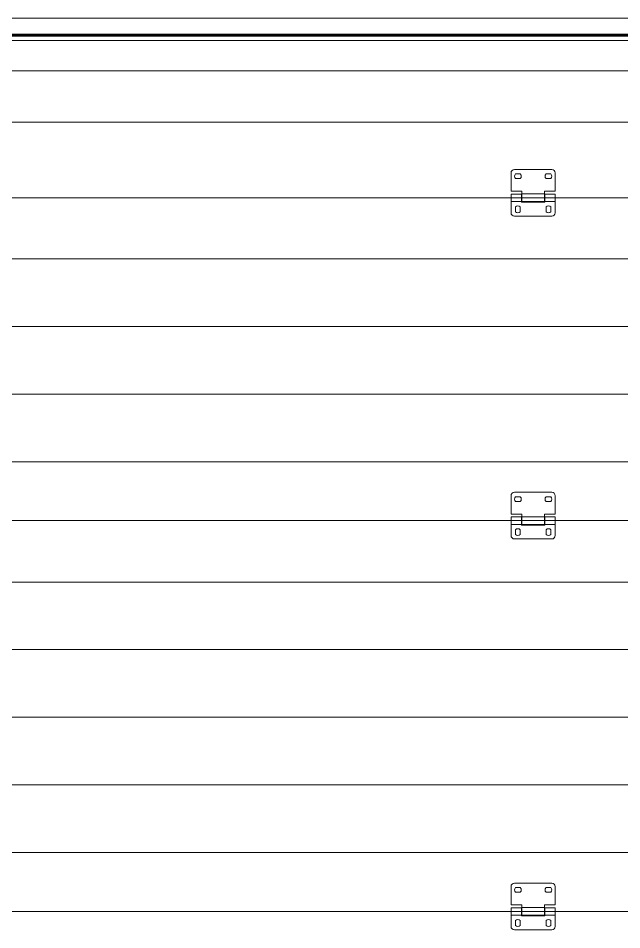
# Model space of a CAD drawing. Header units: millimetres. Extents: x 0 to 840, y 0 to 594.
# Drawn here: x 107.1 to 160.4, y 459.3 to 539.7 of the extents above; entities that cross this region are included whole.
import ezdxf

# ---------------------------------------------------------------- set-up
doc = ezdxf.new("R2010")
doc.units = ezdxf.units.MM
for name, pattern in [('K5LT_BASIC', [0]), ('K5LT_DASHED', [6, 4, -2]), ('K5LT_THIN', [0]), ('K5LT_THIN_INCLUDED_TO_HATCHING', [0])]:
    doc.linetypes.add(name, pattern=pattern)
doc.layers.add('Системный слой', color=7, linetype='Continuous')

# ---------------------------------------------------------------- blocks, each defined once
blk = doc.blocks.new('U138')
at = {"layer": 'Системный слой', "color": 7, "linetype": 'K5LT_THIN', "lineweight": 18}
for p, q in [((150.63, 463.077), (150.63, 461.457)), ((154.23, 463.377), (150.93, 463.377)), ((151.444, 462.987), (151.016, 462.987)), ((154.144, 462.987), (153.716, 462.987)), ((154.53, 461.457), (154.53, 463.077)), ((151.016, 462.567), (151.444, 462.567)), ((153.716, 462.567), (154.144, 462.567)), ((150.63, 461.457), (151.59, 461.457)), ((151.56, 461.211), (150.63, 461.211)), ((150.63, 460.551), (150.63, 461.211)), ((151.56, 461.211), (151.56, 460.551)), ((151.59, 461.091), (151.56, 461.091)), ((151.59, 461.457), (151.59, 461.226)), ((151.59, 460.536), (151.59, 461.226)), ((153.57, 461.226), (151.59, 461.226)), ((153.57, 461.457), (154.53, 461.457)), ((153.57, 461.226), (153.57, 461.457)), ((153.57, 461.226), (153.57, 460.536)), ((153.6, 461.091), (153.57, 461.091)), ((153.6, 460.551), (153.6, 461.211)), ((154.53, 461.211), (153.6, 461.211)), ((154.53, 460.551), (154.53, 461.211)), ((151.56, 460.551), (150.63, 460.551)), ((150.63, 459.561), (150.63, 460.551)), ((151.59, 460.671), (151.56, 460.671)), ((151.56, 460.551), (151.56, 460.491)), ((151.56, 460.491), (153.6, 460.491)), ((153.57, 460.536), (151.59, 460.536)), ((153.6, 460.671), (153.57, 460.671)), ((154.53, 460.551), (153.6, 460.551)), ((153.6, 460.491), (153.6, 460.551)), ((154.53, 459.561), (154.53, 460.551)), ((151.02, 460.075), (151.02, 459.647)), ((151.44, 459.647), (151.44, 460.075)), ((153.72, 460.075), (153.72, 459.647)), ((154.14, 459.647), (154.14, 460.075)), ((154.23, 459.261), (150.93, 459.261))]:
    blk.add_line(p, q, dxfattribs=at)
for centre, start, end in [((150.93, 463.077), 90, 180), ((151.23, 462.777), 135.573, 224.427), ((151.23, 462.777), 315.573, 44.427), ((153.93, 462.777), 135.573, 224.427), ((153.93, 462.777), 315.573, 44.427), ((154.23, 463.077), 0, 90), ((150.93, 459.561), 180, 270), ((151.23, 459.861), 45.573, 134.427), ((151.23, 459.861), 225.573, 314.427), ((153.93, 459.861), 45.573, 134.427), ((153.93, 459.861), 225.573, 314.427), ((154.23, 459.561), 270, 0)]:
    blk.add_arc(centre, 0.3, start, end, dxfattribs=at)
blk = doc.blocks.new('U139')
at = {"layer": 'Системный слой', "color": 7, "linetype": 'K5LT_THIN', "lineweight": 18}
for p, q in [((150.63, 497.577), (150.63, 495.957)), ((154.23, 497.877), (150.93, 497.877)), ((151.444, 497.487), (151.016, 497.487)), ((154.144, 497.487), (153.716, 497.487)), ((154.53, 495.957), (154.53, 497.577)), ((151.016, 497.067), (151.444, 497.067)), ((153.716, 497.067), (154.144, 497.067)), ((150.63, 495.957), (151.59, 495.957)), ((151.56, 495.711), (150.63, 495.711)), ((150.63, 495.051), (150.63, 495.711)), ((151.56, 495.711), (151.56, 495.051)), ((151.59, 495.957), (151.59, 495.726)), ((151.59, 495.036), (151.59, 495.726)), ((153.57, 495.726), (151.59, 495.726)), ((153.57, 495.957), (154.53, 495.957)), ((153.57, 495.726), (153.57, 495.957)), ((153.57, 495.726), (153.57, 495.036)), ((153.6, 495.051), (153.6, 495.711)), ((154.53, 495.711), (153.6, 495.711)), ((154.53, 495.051), (154.53, 495.711)), ((151.56, 495.051), (150.63, 495.051)), ((150.63, 494.061), (150.63, 495.051)), ((151.59, 495.591), (151.56, 495.591)), ((151.59, 495.171), (151.56, 495.171)), ((151.56, 495.051), (151.56, 494.991)), ((151.56, 494.991), (153.6, 494.991)), ((153.57, 495.036), (151.59, 495.036)), ((153.6, 495.591), (153.57, 495.591)), ((153.6, 495.171), (153.57, 495.171)), ((154.53, 495.051), (153.6, 495.051)), ((153.6, 494.991), (153.6, 495.051)), ((154.53, 494.061), (154.53, 495.051)), ((151.02, 494.575), (151.02, 494.147)), ((151.44, 494.147), (151.44, 494.575)), ((153.72, 494.575), (153.72, 494.147)), ((154.14, 494.147), (154.14, 494.575)), ((154.23, 493.761), (150.93, 493.761))]:
    blk.add_line(p, q, dxfattribs=at)
for centre, start, end in [((150.93, 497.577), 90, 180), ((151.23, 497.277), 135.573, 224.427), ((151.23, 497.277), 315.573, 44.427), ((153.93, 497.277), 135.573, 224.427), ((153.93, 497.277), 315.573, 44.427), ((154.23, 497.577), 0, 90), ((151.23, 494.361), 45.573, 134.427), ((151.23, 494.361), 225.573, 314.427), ((153.93, 494.361), 45.573, 134.427), ((153.93, 494.361), 225.573, 314.427), ((150.93, 494.061), 180, 270), ((154.23, 494.061), 270, 0)]:
    blk.add_arc(centre, 0.3, start, end, dxfattribs=at)
blk = doc.blocks.new('U140')
at = {"layer": 'Системный слой', "color": 7, "linetype": 'K5LT_THIN', "lineweight": 18}
for p, q in [((154.23, 526.377), (150.93, 526.377)), ((150.63, 526.077), (150.63, 524.457)), ((151.444, 525.987), (151.016, 525.987)), ((151.016, 525.567), (151.444, 525.567)), ((154.144, 525.987), (153.716, 525.987)), ((153.716, 525.567), (154.144, 525.567)), ((154.53, 524.457), (154.53, 526.077)), ((150.63, 524.457), (151.59, 524.457)), ((151.56, 524.211), (150.63, 524.211)), ((150.63, 523.551), (150.63, 524.211)), ((151.56, 524.211), (151.56, 523.551)), ((151.59, 524.091), (151.56, 524.091)), ((151.59, 524.457), (151.59, 524.226)), ((151.59, 523.536), (151.59, 524.226)), ((153.57, 524.226), (151.59, 524.226)), ((153.57, 524.457), (154.53, 524.457)), ((153.57, 524.226), (153.57, 524.457)), ((153.57, 524.226), (153.57, 523.536)), ((153.6, 524.091), (153.57, 524.091)), ((153.6, 523.551), (153.6, 524.211)), ((154.53, 524.211), (153.6, 524.211)), ((154.53, 523.551), (154.53, 524.211)), ((151.56, 523.551), (150.63, 523.551)), ((150.63, 522.561), (150.63, 523.551)), ((151.02, 523.075), (151.02, 522.647)), ((151.44, 522.647), (151.44, 523.075)), ((151.59, 523.671), (151.56, 523.671)), ((151.56, 523.551), (151.56, 523.491)), ((151.56, 523.491), (153.6, 523.491)), ((153.57, 523.536), (151.59, 523.536)), ((153.6, 523.671), (153.57, 523.671)), ((154.53, 523.551), (153.6, 523.551)), ((153.6, 523.491), (153.6, 523.551)), ((153.72, 523.075), (153.72, 522.647)), ((154.14, 522.647), (154.14, 523.075)), ((154.53, 522.561), (154.53, 523.551)), ((154.23, 522.261), (150.93, 522.261))]:
    blk.add_line(p, q, dxfattribs=at)
for centre, start, end in [((150.93, 526.077), 90, 180), ((154.23, 526.077), 0, 90), ((151.23, 525.777), 135.573, 224.427), ((151.23, 525.777), 315.573, 44.427), ((153.93, 525.777), 135.573, 224.427), ((153.93, 525.777), 315.573, 44.427), ((151.23, 522.861), 45.573, 134.427), ((153.93, 522.861), 45.573, 134.427), ((150.93, 522.561), 180, 270), ((151.23, 522.861), 225.573, 314.427), ((153.93, 522.861), 225.573, 314.427), ((154.23, 522.561), 270, 0)]:
    blk.add_arc(centre, 0.3, start, end, dxfattribs=at)

msp = doc.modelspace()

# ---------------------------------------------------------------- linework, layer by layer
at = {"layer": 'Системный слой', "color": 7, "linetype": 'K5LT_THIN_INCLUDED_TO_HATCHING', "lineweight": 18}
for p, q in [((68.78731, 539.72744), (174.58434, 539.72744)), ((68.78731, 537.74744), (174.58434, 537.74744)), ((199.24554, 535.07864), (54.70554, 535.07864)), ((199.24554, 530.54864), (54.70554, 530.54864)), ((199.30671, 523.88124), (54.76671, 523.88124)), ((199.24554, 518.48864), (54.70554, 518.48864)), ((199.24554, 512.51864), (54.70554, 512.51864)), ((199.24554, 506.54864), (54.70554, 506.54864)), ((199.24554, 500.57864), (54.70554, 500.57864)), ((199.24554, 500.57864), (54.70554, 500.57864)), ((54.54015, 495.38124), (199.25843, 495.38124)), ((199.24554, 489.95864), (54.70554, 489.95864)), ((199.24554, 483.98864), (54.70554, 483.98864)), ((199.24554, 478.01864), (54.70554, 478.01864)), ((199.24554, 472.04864), (54.70554, 472.04864)), ((199.24554, 466.07864), (54.70554, 466.07864)), ((54.72187, 460.88124), (199.25843, 460.88124))]:
    msp.add_line(p, q, dxfattribs=at)
at = {"layer": 'Системный слой', "color": 7, "linetype": 'K5LT_DASHED', "lineweight": 18}
msp.add_line((51.52425, 538.22744), (201.52425, 538.22744), dxfattribs=at)
at = {"layer": 'Системный слой', "color": 5, "linetype": 'K5LT_BASIC', "lineweight": 60, "true_color": 0x0000ff}
msp.add_line((51.52425, 538.22744), (201.52425, 538.22744), dxfattribs=at)

# ---------------------------------------------------------------- block references
at = {"layer": 'Системный слой'}
for name in ['U140', 'U139', 'U138']:
    msp.add_blockref(name, (0, 0), dxfattribs=at)

doc.saveas('drawing.dxf')
